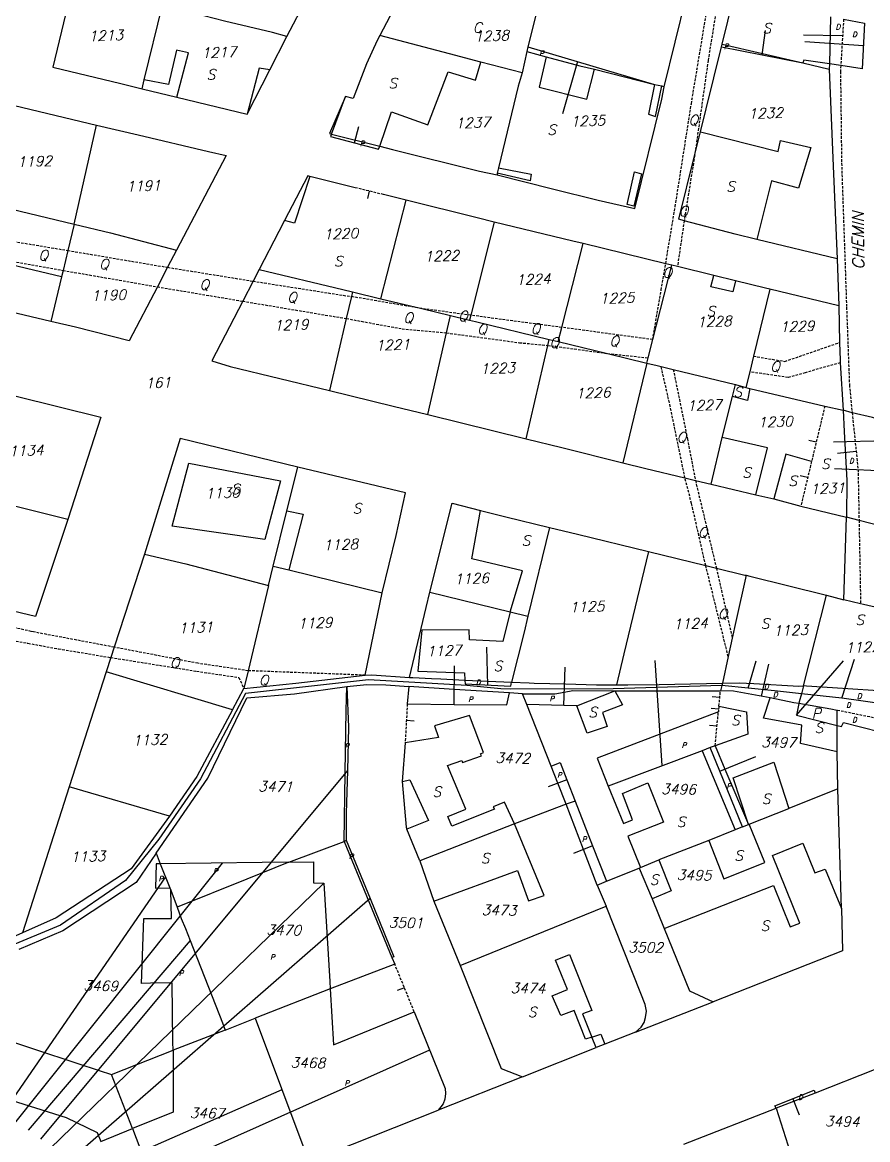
# Model space of a CAD drawing. Extents: x -334462 to -332769, y -29481 to -26664.
# Drawn here: x -333903.9 to -333820.6, y -28860.7 to -28750.7 of the extents above; entities that cross this region are included whole.
import ezdxf
from ezdxf.enums import TextEntityAlignment as Align

# ---------------------------------------------------------------- set-up
doc = ezdxf.new("R2010")
doc.units = 0
doc.header["$MEASUREMENT"] = 0
doc.linetypes.add('HIDDEN', pattern=[0.375, 0.25, -0.125])
for name, color, linetype in [('17', 7, 'CONTINUOUS'), ('18', 7, 'CONTINUOUS'), ('DP$DIVIDING$LINE', 7, 'CONTINUOUS'), ('EASEMENT$BOUNDA$', 7, 'CONTINUOUS'), ('ENC$$ST$$A$$TEXT', 7, 'CONTINUOUS'), ('ENCRO$$AREA$TEXT', 7, 'CONTINUOUS'), ('ENCROACHED$WALL', 7, 'CONTINUOUS'), ('MAP$SHEET$BOUND$', 7, 'CONTINUOUS'), ('PARCEL$BOUNDARY', 7, 'CONTINUOUS'), ('PARCEL$NUMBER', 7, 'CONTINUOUS'), ('STREET$TEXT', 7, 'CONTINUOUS'), ('STRUC$$FOOTPRINT', 7, 'CONTINUOUS')]:
    doc.layers.add(name, color=color, linetype=linetype)
doc.styles.add('ITALICT', font='ITALICT', dxfattribs={"height": 0.2})

msp = doc.modelspace()

# ---------------------------------------------------------------- linework, layer by layer
at = {"layer": '17', "color": 1, "linetype": 'Continuous'}
for p, q in [((-333869.7, -28767.33), (-333869.88, -28768.05)), ((-333825.7, -28792.05), (-333826.42, -28791.88)), ((-333826.53, -28795.52), (-333827.26, -28795.35))]:
    msp.add_line(p, q, dxfattribs=at)
at = {"layer": '18', "color": 1, "linetype": 'Continuous'}
for p, q in [((-333835.18, -28817.18), (-333835.93, -28817.11)), ((-333835.29, -28818.32), (-333836.04, -28818.25)), ((-333866.04, -28819.42), (-333865.29, -28819.46)), ((-333835.45, -28820), (-333836.2, -28819.92)), ((-333866.24, -28845.74), (-333866.94, -28846.02))]:
    msp.add_line(p, q, dxfattribs=at)
at = {"layer": 'DP$DIVIDING$LINE', "color": 2, "linetype": 'HIDDEN'}
for p, q in [((-333822.99, -28750.41), (-333823.27, -28754.97)), ((-333821.47, -28799.74), (-333821.32, -28807.94))]:
    msp.add_line(p, q, dxfattribs=at)
for points in [[(-333823.27, -28754.97), (-333823.3, -28755.56), (-333823.19, -28764.58), (-333822.7, -28778.76), (-333822.42, -28786.42), (-333822.15, -28789.14)], [(-333822.15, -28789.14), (-333821.57, -28794.73), (-333821.47, -28799.74)], [(-333814.03, -28820.5), (-333816.01, -28819.98), (-333823.63, -28818.44)]]:
    msp.add_lwpolyline(points, dxfattribs=at)
at = {"layer": 'EASEMENT$BOUNDA$', "color": 3, "linetype": 'HIDDEN'}
for p, q in [((-333837.66, -28763.84), (-333838.69, -28770.24)), ((-333838.69, -28770.24), (-333839.35, -28774.76)), ((-333906.56, -28771.97), (-333899.38, -28773.17)), ((-333907, -28773.87), (-333899.85, -28775.13)), ((-333899.38, -28773.17), (-333889.55, -28774.83)), ((-333889.55, -28774.83), (-333881.14, -28776.19)), ((-333899.85, -28775.13), (-333890.56, -28776.75)), ((-333881.14, -28776.19), (-333871.45, -28777.71)), ((-333890.56, -28776.75), (-333882.16, -28778.16)), ((-333882.16, -28778.16), (-333871.96, -28779.87)), ((-333864.53, -28778.89), (-333871.45, -28777.71)), ((-333859.7, -28779.55), (-333864.53, -28778.89)), ((-333850.74, -28780.74), (-333859.7, -28779.55)), ((-333841.79, -28781.95), (-333850.74, -28780.74)), ((-333852.11, -28782.51), (-333846.25, -28783.31)), ((-333846.25, -28783.31), (-333842.25, -28783.74)), ((-333837.58, -28795.82), (-333835.52, -28804.43)), ((-333834.35, -28813.14), (-333836.57, -28804.18)), ((-333835.52, -28804.43), (-333833.95, -28811.32)), ((-333870.1, -28814.98), (-333881.62, -28814.54))]:
    msp.add_line(p, q, dxfattribs=at)
for points in [[(-333840.51, -28774.47), (-333839.57, -28768.85), (-333837.98, -28758.72), (-333836.36, -28748.96), (-333835.52, -28743.59)], [(-333834.65, -28743.52), (-333835.46, -28749.04), (-333836.33, -28754.46), (-333837.66, -28763.84)], [(-333841.79, -28781.95), (-333840.95, -28777.06), (-333840.51, -28774.47)], [(-333871.96, -28779.87), (-333866.46, -28780.88), (-333862.09, -28781.28)], [(-333862.09, -28781.28), (-333854.9, -28782.25), (-333852.11, -28782.51)], [(-333831.86, -28783.58), (-333828.77, -28784.09), (-333823.38, -28782.23)], [(-333838.61, -28795.56), (-333840.06, -28788.53), (-333840.96, -28784.59)], [(-333839.76, -28784.88), (-333838.37, -28791.71), (-333837.58, -28795.82)], [(-333823.32, -28784.22), (-333826.78, -28785.2), (-333828.46, -28785.67), (-333832.23, -28785.12)], [(-333836.57, -28804.18), (-333837.96, -28798.09), (-333838.61, -28795.56)], [(-333894.82, -28812.22), (-333902.76, -28810.72), (-333902.98, -28810.67), (-333905.87, -28810.02), (-333909.68, -28809.6), (-333915.65, -28808.99), (-333918.74, -28808.33), (-333926.3, -28806.9), (-333932.54, -28805.7), (-333938.09, -28804.52), (-333945.81, -28803.01), (-333961.32, -28799.95), (-333968.98, -28798.59), (-333977.05, -28796.99)], [(-333933.32, -28807.43), (-333926.21, -28808.72), (-333919.53, -28809.93), (-333916.54, -28810.51), (-333911.6, -28810.98), (-333906.32, -28811.3), (-333903.3, -28811.84), (-333900.29, -28812.38), (-333895.15, -28813.24)], [(-333881.62, -28814.54), (-333886.57, -28813.81), (-333894.82, -28812.22)], [(-333895.15, -28813.24), (-333886.69, -28814.59), (-333882.54, -28815.2), (-333882.04, -28816.3)]]:
    msp.add_lwpolyline(points, dxfattribs=at)
at = {"layer": 'ENC$$ST$$A$$TEXT', "color": 1, "linetype": 'Continuous'}
for p, q in [((-333831, -28753.92), (-333830.67, -28751.53)), ((-333823.09, -28752.05), (-333826.95, -28751.98)), ((-333821.04, -28753.03), (-333826.82, -28752.64)), ((-333849.19, -28754.56), (-333850.68, -28759.71)), ((-333871.15, -28762.57), (-333870.73, -28760.96)), ((-333818.71, -28791.91), (-333823.97, -28792.03)), ((-333821.76, -28792.96), (-333823.6, -28793.15)), ((-333817.29, -28794.96), (-333823.89, -28794.68)), ((-333858.01, -28815.95), (-333858.12, -28812.23)), ((-333832.38, -28816.25), (-333831.6, -28813.56)), ((-333827.64, -28818.92), (-333823, -28813.55)), ((-333823.17, -28817.23), (-333821.91, -28813.41)), ((-333831.09, -28817.05), (-333830.34, -28813.91)), ((-333884.19, -28833.48), (-333905.53, -28860.22)), ((-333889.76, -28834.83), (-333906.17, -28858.62)), ((-333874.17, -28835.46), (-333902.2, -28862.62)), ((-333887.34, -28841.1), (-333903.28, -28859.78)), ((-333863.75, -28851.89), (-333897.02, -28866.71)), ((-333878.3, -28855.79), (-333897.97, -28864.41)), ((-333827.99, -28856.67), (-333827.36, -28858.25))]:
    msp.add_line(p, q, dxfattribs=at)
at = {"layer": 'ENCRO$$AREA$TEXT', "color": 5, "linetype": 'Continuous'}
for p, q in [((-333840.84, -28823.88), (-333841.53, -28813.54)), ((-333861.34, -28817.86), (-333861.3, -28814.07)), ((-333850.53, -28817.97), (-333850.41, -28814.19)), ((-333835.19, -28824.44), (-333831.64, -28822.99)), ((-333871.85, -28824.35), (-333902.06, -28860.65)), ((-333850.24, -28825.27), (-333852.08, -28825.97)), ((-333847.7, -28831.79), (-333849.6, -28832.54)), ((-333869.62, -28836.97), (-333898.95, -28862.54))]:
    msp.add_line(p, q, dxfattribs=at)
at = {"layer": 'ENCROACHED$WALL', "color": 5, "linetype": 'Continuous'}
for p, q in [((-333836.93, -28822.41), (-333846.18, -28825.9)), ((-333836.14, -28822.11), (-333836.93, -28822.41)), ((-333835.64, -28821.92), (-333836.14, -28822.11)), ((-333849.43, -28827.38), (-333850.32, -28827.69)), ((-333872.16, -28831.36), (-333871.97, -28831.23))]:
    msp.add_line(p, q, dxfattribs=at)
for points in [[(-333871.9, -28816.1), (-333871.73, -28820.11), (-333871.85, -28824.35), (-333871.97, -28828.58), (-333871.97, -28831.23)], [(-333865.95, -28817.81), (-333861.34, -28817.86), (-333856.16, -28817.91), (-333855.9, -28816.72)], [(-333849.27, -28818.01), (-333850.53, -28817.97), (-333854.19, -28817.85)], [(-333835.32, -28818.59), (-333847.27, -28823.15), (-333846.18, -28825.9)], [(-333832.95, -28829.91), (-333835.19, -28824.44), (-333836.14, -28822.11)], [(-333851.8, -28823.92), (-333850.89, -28823.57), (-333850.24, -28825.27), (-333849.43, -28827.38)], [(-333849.43, -28827.38), (-333847.7, -28831.79), (-333846.33, -28835.26)], [(-333871.97, -28831.23), (-333869.62, -28836.97), (-333867.28, -28842.7), (-333867.46, -28842.76)]]:
    msp.add_lwpolyline(points, dxfattribs=at)
at = {"layer": 'MAP$SHEET$BOUND$', "color": 6, "linetype": 'Continuous'}
for points in [[(-333834.98, -28815.99), (-333845.69, -28816.32), (-333855.75, -28816.36), (-333856.73, -28816.32), (-333860.08, -28816.01), (-333869.78, -28815.43), (-333881.89, -28816.79), (-333886.32, -28825.19), (-333890.4, -28831.13), (-333893.7, -28835.18), (-333900.09, -28839.57), (-333909.9, -28843.66), (-333923.67, -28847.36), (-333936.94, -28852.22), (-333945.99, -28852.48), (-333951.36, -28851.59), (-333964.68, -28846.82), (-333979.06, -28842.2), (-333986.52, -28842.52), (-333990.83, -28842.08), (-333994.55, -28841.1), (-333997.7, -28840.51), (-334006.92, -28837.53)], [(-333827.15, -28816.8), (-333829.79, -28816.51), (-333834.98, -28815.99)], [(-333814.08, -28818.51), (-333823.17, -28817.23), (-333827.15, -28816.8)]]:
    msp.add_lwpolyline(points, dxfattribs=at)
at = {"layer": 'PARCEL$BOUNDARY', "color": 7, "linetype": 'Continuous'}
for p, q in [((-333840.66, -28757.06), (-333837.39, -28743.7)), ((-333877.8, -28752.11), (-333874.06, -28744.82)), ((-333865.58, -28746.17), (-333868.67, -28752)), ((-333852.44, -28746.47), (-333854.09, -28753.14)), ((-333834.95, -28752.87), (-333833.84, -28748.31)), ((-333891.85, -28756.36), (-333890.07, -28749.02)), ((-333824.28, -28750.18), (-333824.39, -28754.8)), ((-333879.48, -28755.38), (-333877.8, -28752.11)), ((-333835.02, -28753.13), (-333834.95, -28752.87)), ((-333834.95, -28752.87), (-333826.99, -28754.71)), ((-333854.17, -28753.59), (-333854.63, -28755.67)), ((-333854.09, -28753.14), (-333854.17, -28753.59)), ((-333854.17, -28753.59), (-333852.28, -28754.11)), ((-333854.63, -28755.67), (-333858.7, -28754.62)), ((-333826.99, -28754.71), (-333824.4, -28755.31)), ((-333824.39, -28754.8), (-333824.4, -28755.31)), ((-333892.07, -28757.26), (-333891.85, -28756.36)), ((-333881.72, -28759.76), (-333879.48, -28755.38)), ((-333847.53, -28755.33), (-333841.6, -28756.82)), ((-333892.07, -28757.26), (-333888.64, -28758.08)), ((-333841.6, -28756.82), (-333840.89, -28756.97)), ((-333840.89, -28756.97), (-333840.66, -28757.06)), ((-333906.29, -28758.52), (-333896.54, -28760.83)), ((-333888.64, -28758.08), (-333881.72, -28759.76)), ((-333898.75, -28770.58), (-333896.54, -28760.83)), ((-333873.4, -28761.71), (-333868.66, -28762.91)), ((-333837.66, -28763.84), (-333837.07, -28761.49)), ((-333856.96, -28765.03), (-333857.09, -28765.55)), ((-333871.07, -28766.99), (-333875.55, -28765.88)), ((-333857.09, -28765.55), (-333857.09, -28765.72)), ((-333868.55, -28777.92), (-333866.06, -28768.23)), ((-333866.06, -28768.23), (-333868.29, -28767.67)), ((-333905.85, -28768.86), (-333898.75, -28770.58)), ((-333898.75, -28770.58), (-333899.38, -28773.17)), ((-333857.39, -28770.37), (-333859.7, -28779.55)), ((-333850.74, -28780.74), (-333848.65, -28772.49)), ((-333840.51, -28774.47), (-333848.65, -28772.49)), ((-333823.62, -28774.01), (-333831.54, -28772.09)), ((-333899.38, -28773.17), (-333899.85, -28775.13)), ((-333888.66, -28773.13), (-333889.55, -28774.83)), ((-333823.62, -28774.01), (-333823.47, -28778.62)), ((-333889.55, -28774.83), (-333890.56, -28776.75)), ((-333880.53, -28775.03), (-333881.14, -28776.19)), ((-333841.79, -28781.95), (-333839.89, -28774.62)), ((-333839.35, -28774.76), (-333839.89, -28774.62)), ((-333835.78, -28775.62), (-333839.35, -28774.76)), ((-333900, -28775.75), (-333901.06, -28780.15)), ((-333899.85, -28775.13), (-333900, -28775.75)), ((-333881.14, -28776.19), (-333882.16, -28778.16)), ((-333833.62, -28776.15), (-333835.78, -28775.62)), ((-333871.34, -28777.24), (-333871.45, -28777.71)), ((-333871.34, -28777.24), (-333868.55, -28777.92)), ((-333830.24, -28776.97), (-333831.86, -28783.58)), ((-333823.47, -28778.62), (-333830.24, -28776.97)), ((-333901.06, -28780.15), (-333910.93, -28777.81)), ((-333871.45, -28777.71), (-333871.96, -28779.87)), ((-333868.55, -28777.92), (-333864.53, -28778.89)), ((-333864.53, -28778.89), (-333861.7, -28779.58)), ((-333823.47, -28778.62), (-333823.38, -28782.23)), ((-333871.96, -28779.87), (-333873.6, -28786.97)), ((-333861.7, -28779.58), (-333859.82, -28780.03)), ((-333859.7, -28779.55), (-333859.82, -28780.03)), ((-333863.94, -28789.33), (-333862.09, -28781.28)), ((-333851.09, -28782.14), (-333850.74, -28780.74)), ((-333854.25, -28791.71), (-333852.11, -28782.51)), ((-333852.11, -28782.51), (-333851.97, -28781.93)), ((-333851.97, -28781.93), (-333851.09, -28782.14)), ((-333851.09, -28782.14), (-333846.25, -28783.31)), ((-333842.25, -28783.74), (-333841.79, -28781.95)), ((-333846.25, -28783.31), (-333842.38, -28784.25)), ((-333842.38, -28784.25), (-333842.25, -28783.74)), ((-333831.86, -28783.58), (-333832.23, -28785.12)), ((-333842.38, -28784.25), (-333844.72, -28794.06)), ((-333840.96, -28784.59), (-333839.76, -28784.88)), ((-333839.76, -28784.88), (-333833.64, -28786.38)), ((-333823.32, -28784.22), (-333823.05, -28788.9)), ((-333832.23, -28785.12), (-333832.61, -28786.67)), ((-333833.93, -28787.53), (-333833.64, -28786.38)), ((-333833.64, -28786.38), (-333832.61, -28786.67)), ((-333832.61, -28786.67), (-333832.21, -28786.76)), ((-333832.21, -28786.76), (-333824.84, -28788.49)), ((-333834.95, -28791.59), (-333833.93, -28787.53)), ((-333863.94, -28789.33), (-333854.25, -28791.71)), ((-333824.84, -28788.49), (-333823.05, -28788.9)), ((-333836.04, -28796.19), (-333834.95, -28791.59)), ((-333877.82, -28798.81), (-333876.74, -28794.5)), ((-333838.61, -28795.56), (-333837.58, -28795.82)), ((-333837.58, -28795.82), (-333836.04, -28796.19)), ((-333836.04, -28796.19), (-333831.62, -28797.21)), ((-333831.62, -28797.21), (-333829.85, -28797.63)), ((-333829.85, -28797.63), (-333827.2, -28798.34)), ((-333879.16, -28804.25), (-333877.82, -28798.81)), ((-333827.2, -28798.34), (-333822.71, -28799.42)), ((-333822.96, -28807.56), (-333822.71, -28799.42)), ((-333851.96, -28800.43), (-333854.07, -28809.17)), ((-333891.83, -28803.05), (-333894.82, -28812.22)), ((-333842.2, -28802.81), (-333836.57, -28804.18)), ((-333879.61, -28806.14), (-333879.16, -28804.25)), ((-333879.16, -28804.25), (-333877.61, -28804.62)), ((-333877.61, -28804.62), (-333868.41, -28806.86)), ((-333836.57, -28804.18), (-333835.52, -28804.43)), ((-333879.61, -28806.14), (-333881.62, -28814.54)), ((-333870.1, -28814.98), (-333868.41, -28806.86)), ((-333863.72, -28806.79), (-333855.81, -28808.74)), ((-333826.94, -28816.03), (-333824.66, -28807.11)), ((-333824.66, -28807.11), (-333822.96, -28807.56)), ((-333821.32, -28807.94), (-333822.96, -28807.56)), ((-333855.81, -28808.74), (-333854.07, -28809.17)), ((-333833.95, -28811.32), (-333834.35, -28813.14)), ((-333894.82, -28812.22), (-333895.15, -28813.24)), ((-333895.15, -28813.24), (-333895.61, -28814.66)), ((-333834.35, -28813.14), (-333834.92, -28815.76)), ((-333895.61, -28814.66), (-333899.23, -28825.97)), ((-333883.17, -28818.38), (-333895.61, -28814.66)), ((-333881.62, -28814.54), (-333882.04, -28816.3)), ((-333860.27, -28815.46), (-333855.7, -28815.67)), ((-333883.17, -28818.38), (-333882.04, -28816.3)), ((-333865.81, -28816.09), (-333865.95, -28817.81)), ((-333854.61, -28816.8), (-333855.9, -28816.72)), ((-333854.19, -28817.85), (-333854.61, -28816.8)), ((-333845.51, -28816.53), (-333835.12, -28816.53)), ((-333851.8, -28823.92), (-333854.19, -28817.85)), ((-333823.62, -28819.92), (-333823.63, -28818.44)), ((-333823.61, -28822.51), (-333823.62, -28819.92)), ((-333866.16, -28821.63), (-333866.47, -28825.44)), ((-333823.57, -28826.18), (-333823.61, -28822.51)), ((-333899.23, -28825.97), (-333903.83, -28840.33)), ((-333889.36, -28828.86), (-333899.23, -28825.97)), ((-333823.57, -28826.18), (-333828.4, -28828.09)), ((-333823.21, -28837.93), (-333823.57, -28826.18)), ((-333850.32, -28827.69), (-333855.38, -28829.62)), ((-333832.28, -28829.64), (-333828.4, -28828.09)), ((-333855.38, -28829.62), (-333864.72, -28833.26)), ((-333832.95, -28829.91), (-333833.66, -28830.21)), ((-333832.95, -28829.91), (-333832.37, -28829.68)), ((-333832.37, -28829.68), (-333832.28, -28829.64)), ((-333864.72, -28833.26), (-333865.98, -28830.13)), ((-333833.66, -28830.21), (-333836.26, -28831.25)), ((-333877.62, -28833.4), (-333872.16, -28831.36)), ((-333872.16, -28831.36), (-333867.46, -28842.76)), ((-333836.26, -28831.25), (-333841.18, -28833.17)), ((-333890.68, -28832.49), (-333890.27, -28833.55)), ((-333864.72, -28833.26), (-333863.34, -28837.23)), ((-333842.98, -28833.91), (-333841.18, -28833.17)), ((-333890.27, -28833.55), (-333889.33, -28835.92)), ((-333846.33, -28835.26), (-333843.11, -28833.96)), ((-333843.11, -28833.96), (-333842.98, -28833.91)), ((-333843.11, -28833.96), (-333841.84, -28836.99)), ((-333847.26, -28835.64), (-333846.33, -28835.26)), ((-333889.33, -28835.92), (-333889.24, -28836.15)), ((-333889.24, -28836.15), (-333888.62, -28837.82)), ((-333847.26, -28835.64), (-333846.38, -28837.71)), ((-333863.34, -28837.23), (-333860.74, -28843.57)), ((-333860.74, -28843.57), (-333846.38, -28837.71)), ((-333841.84, -28836.99), (-333840.67, -28839.91)), ((-333867.46, -28842.76), (-333867.18, -28843.43)), ((-333867.18, -28843.43), (-333873.55, -28845.86)), ((-333873.55, -28845.86), (-333880.93, -28848.74)), ((-333843.48, -28850.13), (-333835.82, -28847.12)), ((-333883.88, -28849.91), (-333880.93, -28848.74)), ((-333880.93, -28848.74), (-333875.66, -28862.84)), ((-333883.88, -28849.91), (-333889.02, -28851.9)), ((-333843.48, -28850.13), (-333846.49, -28851.3)), ((-333895.09, -28854.28), (-333889.02, -28851.9)), ((-333854.6, -28854.53), (-333847.36, -28851.64)), ((-333846.49, -28851.3), (-333847.36, -28851.64)), ((-333893.02, -28859.61), (-333895.09, -28854.28)), ((-333819.99, -28853.84), (-333825.8, -28856.11)), ((-333854.6, -28854.53), (-333862.91, -28857.8)), ((-333825.8, -28856.11), (-333829.64, -28857.61)), ((-333875.66, -28862.84), (-333862.91, -28857.8)), ((-333838.72, -28861.15), (-333829.64, -28857.61)), ((-333829.64, -28857.61), (-333828.03, -28862.65))]:
    msp.add_line(p, q, dxfattribs=at)
at = {"layer": 'PARCEL$BOUNDARY', "color": 2, "linetype": 'HIDDEN'}
for p, q in [((-333868.29, -28767.67), (-333871.07, -28766.99)), ((-333824.84, -28788.49), (-333826.15, -28793.95)), ((-333826.15, -28793.95), (-333827.2, -28798.34)), ((-333835.26, -28818.02), (-333835.12, -28816.53)), ((-333865.95, -28817.81), (-333866.16, -28821.63)), ((-333835.64, -28821.92), (-333835.32, -28818.59)), ((-333835.26, -28818.02), (-333835.32, -28818.59)), ((-333865.27, -28848.11), (-333867.18, -28843.43))]:
    msp.add_line(p, q, dxfattribs=at)
at = {"layer": 'PARCEL$BOUNDARY', "color": 7, "linetype": 'Continuous'}
for points in [[(-333898.7, -28746.27), (-333899.38, -28749), (-333900.84, -28755.14), (-333894.15, -28756.75), (-333892.07, -28757.26)], [(-333877.8, -28752.11), (-333879.22, -28751.73), (-333883.94, -28750.59), (-333890.07, -28749.02)], [(-333868.67, -28752), (-333868.93, -28752.5), (-333869.98, -28754.8), (-333871.27, -28758.21), (-333872.03, -28758.01)], [(-333858.7, -28754.62), (-333861.8, -28753.82), (-333868.67, -28752)], [(-333852.28, -28754.11), (-333848.96, -28754.98), (-333847.53, -28755.33)], [(-333837.07, -28761.49), (-333836.51, -28759.22), (-333835.02, -28753.13)], [(-333824.4, -28755.31), (-333824.02, -28764.87), (-333823.62, -28774.01)], [(-333854.63, -28755.67), (-333855.03, -28757), (-333856.96, -28765.03)], [(-333857.09, -28765.72), (-333851.64, -28767.1), (-333847.15, -28768.23), (-333843.55, -28769.03), (-333840.89, -28758.28), (-333840.66, -28757.06)], [(-333872.03, -28758.01), (-333873.6, -28761.66), (-333873.4, -28761.71)], [(-333896.54, -28760.83), (-333892.44, -28761.79), (-333885.53, -28763.43), (-333883.8, -28763.81), (-333888.66, -28773.13)], [(-333868.66, -28762.91), (-333867.42, -28763.23), (-333858.85, -28765.36), (-333857.09, -28765.72)], [(-333838.69, -28770.24), (-333839.22, -28770.09), (-333837.66, -28763.84)], [(-333875.55, -28765.88), (-333875.76, -28765.82), (-333878.04, -28770.21)], [(-333857.39, -28770.37), (-333859.06, -28769.96), (-333866.06, -28768.23)], [(-333898.75, -28770.58), (-333895.16, -28771.45), (-333888.66, -28773.13)], [(-333878.04, -28770.21), (-333878.6, -28771.3), (-333880.53, -28775.03)], [(-333848.65, -28772.49), (-333849.66, -28772.24), (-333857.39, -28770.37)], [(-333831.54, -28772.09), (-333833.67, -28771.58), (-333838.69, -28770.24)], [(-333880.53, -28775.03), (-333872.31, -28777.01), (-333871.34, -28777.24)], [(-333839.89, -28774.62), (-333840.49, -28774.48), (-333840.51, -28774.47)], [(-333830.24, -28776.97), (-333830.68, -28776.87), (-333833.62, -28776.15)], [(-333890.56, -28776.75), (-333893.35, -28782.07), (-333898.63, -28780.73), (-333901.06, -28780.15)], [(-333882.16, -28778.16), (-333885.21, -28784.04), (-333883.39, -28784.59), (-333873.6, -28786.97)], [(-333862.09, -28781.28), (-333862.09, -28781.27), (-333861.7, -28779.58)], [(-333859.82, -28780.03), (-333859.23, -28780.17), (-333851.97, -28781.93)], [(-333823.38, -28782.23), (-333823.33, -28783.97), (-333823.32, -28784.22)], [(-333842.38, -28784.25), (-333841.35, -28784.49), (-333840.96, -28784.59)], [(-333908.73, -28786.49), (-333904.47, -28787.52), (-333896.14, -28789.58), (-333899.36, -28799.66)], [(-333873.6, -28786.97), (-333867.34, -28788.49), (-333863.94, -28789.33)], [(-333823.05, -28788.9), (-333822.95, -28791), (-333822.67, -28795.83), (-333822.71, -28799.42)], [(-333876.74, -28794.5), (-333888.32, -28791.69), (-333891.83, -28803.05)], [(-333854.25, -28791.71), (-333850.73, -28792.57), (-333844.72, -28794.06)], [(-333868.41, -28806.86), (-333867.04, -28801.23), (-333866.12, -28797.04), (-333876.74, -28794.5)], [(-333844.72, -28794.06), (-333842.45, -28794.62), (-333838.61, -28795.56)], [(-333899.36, -28799.66), (-333905.02, -28798.24), (-333911.08, -28796.74)], [(-333863.72, -28806.79), (-333861.53, -28798.06), (-333858.73, -28798.76)], [(-333858.73, -28798.76), (-333856.24, -28799.38), (-333851.96, -28800.43)], [(-333899.36, -28799.66), (-333902.57, -28809.21), (-333912.63, -28806.79), (-333913.88, -28806.48)], [(-333851.96, -28800.43), (-333849.2, -28801.1), (-333842.2, -28802.81)], [(-333891.83, -28803.05), (-333887.76, -28804.02), (-333879.61, -28806.14)], [(-333842.2, -28802.81), (-333844.64, -28812.87), (-333845.35, -28815.92)], [(-333835.52, -28804.43), (-333832.7, -28805.12), (-333832.59, -28805.14)], [(-333832.59, -28805.14), (-333833.59, -28809.7), (-333833.95, -28811.32)], [(-333832.59, -28805.14), (-333832.21, -28805.23), (-333824.66, -28807.11)], [(-333865.72, -28815.2), (-333864.09, -28808.3), (-333863.72, -28806.79)], [(-333817.47, -28808.85), (-333821.02, -28808.01), (-333821.32, -28807.94)], [(-333854.07, -28809.17), (-333854.45, -28810.74), (-333855.7, -28815.67)], [(-333882.04, -28816.3), (-333876.93, -28815.77), (-333870.1, -28814.98)], [(-333870.1, -28814.98), (-333869.43, -28814.96), (-333865.72, -28815.2)], [(-333865.72, -28815.2), (-333865.41, -28815.22), (-333863.57, -28815.31), (-333862.66, -28815.35), (-333860.27, -28815.46)], [(-333855.7, -28815.67), (-333853.96, -28815.74), (-333853.47, -28815.76), (-333850.39, -28815.84), (-333847.32, -28815.92), (-333845.35, -28815.92)], [(-333845.35, -28815.92), (-333844.24, -28815.92), (-333841.16, -28815.88), (-333838.05, -28815.84), (-333834.92, -28815.76)], [(-333834.92, -28815.76), (-333833.27, -28815.72), (-333831.82, -28815.8), (-333827.39, -28816.06), (-333826.94, -28816.03)], [(-333890.68, -28832.49), (-333885.6, -28825.1), (-333881.74, -28817.22), (-333877.06, -28816.81), (-333871.9, -28816.1)], [(-333872.16, -28831.36), (-333872.07, -28824.58), (-333871.98, -28818.44), (-333871.9, -28816.1)], [(-333871.9, -28816.1), (-333869.95, -28815.91), (-333868.07, -28815.94), (-333865.81, -28816.09)], [(-333855.9, -28816.72), (-333861.32, -28816.38), (-333865.81, -28816.09)], [(-333854.61, -28816.8), (-333851.41, -28816.82), (-333850.49, -28816.65), (-333849.65, -28816.49), (-333845.51, -28816.53)], [(-333830.22, -28817.22), (-333833.82, -28816.54), (-333835.12, -28816.53)], [(-333816.07, -28816.74), (-333824.09, -28816.22), (-333826.65, -28816.05), (-333826.94, -28816.03)], [(-333827.41, -28817.77), (-333827.9, -28817.69), (-333830.22, -28817.22)], [(-333823.63, -28818.44), (-333824.25, -28818.33), (-333827.41, -28817.77)], [(-333883.17, -28818.38), (-333886.68, -28824.94), (-333889.36, -28828.86)], [(-333835.64, -28821.92), (-333834.67, -28824.22), (-333832.37, -28829.68)], [(-333850.32, -28827.69), (-333851.14, -28825.61), (-333851.8, -28823.92)], [(-333866.47, -28825.44), (-333866.05, -28829.95), (-333865.98, -28830.13)], [(-333847.26, -28835.64), (-333848.6, -28832.15), (-333850.32, -28827.69)], [(-333889.36, -28828.86), (-333893.15, -28834.03), (-333900.53, -28838.85), (-333903.83, -28840.33)], [(-333890.68, -28832.49), (-333892.64, -28835.38), (-333899.86, -28840.15), (-333904.21, -28841.97)], [(-333877.62, -28833.4), (-333881.75, -28835.06), (-333888.62, -28837.82)], [(-333843.48, -28850.13), (-333842.93, -28849.61), (-333842.64, -28849.17), (-333842.49, -28848.66), (-333842.4, -28848.04), (-333842.52, -28847.38), (-333842.97, -28846.32), (-333846.38, -28837.71)], [(-333888.62, -28837.82), (-333888.41, -28838.38), (-333888.2, -28838.92), (-333887.8, -28839.92), (-333887.34, -28841.1), (-333884.15, -28849.21), (-333883.88, -28849.91)], [(-333823.21, -28837.93), (-333823.1, -28842.12), (-333835.82, -28847.12)], [(-333840.67, -28839.91), (-333838.16, -28846.05), (-333835.82, -28847.12)], [(-333903.83, -28840.33), (-333908.27, -28842.31), (-333913.54, -28843.93)], [(-333860.74, -28843.57), (-333856.7, -28853.71), (-333854.6, -28854.53)], [(-333865.27, -28848.11), (-333862.22, -28855.67), (-333862.19, -28856.16), (-333862.24, -28856.7), (-333862.43, -28857.16), (-333862.65, -28857.48), (-333862.91, -28857.8)], [(-333906.87, -28850.43), (-333898.49, -28853.17), (-333896.28, -28853.89), (-333895.09, -28854.28)], [(-333893.02, -28859.61), (-333892.65, -28860.56), (-333889.74, -28868.33)]]:
    msp.add_lwpolyline(points, dxfattribs=at)
at = {"layer": 'STRUC$$FOOTPRINT', "color": 1, "linetype": 'Continuous'}
for p, q in [((-333854.09, -28753.14), (-333841.6, -28756.82)), ((-333835.02, -28753.13), (-333826.99, -28754.71)), ((-333823.27, -28754.97), (-333824.39, -28754.8)), ((-333873.4, -28761.71), (-333872.03, -28758.01)), ((-333843.58, -28765.44), (-333842.89, -28765.62)), ((-333822.15, -28789.14), (-333823.05, -28788.9)), ((-333879.98, -28801.62), (-333889.11, -28800.32)), ((-333821.47, -28799.74), (-333822.71, -28799.42)), ((-333834.92, -28815.76), (-333834.98, -28815.99)), ((-333849.27, -28818.01), (-333845.51, -28816.53)), ((-333834.98, -28815.99), (-333835.12, -28816.53)), ((-333826.94, -28816.03), (-333827.15, -28816.8)), ((-333836.93, -28822.41), (-333833.66, -28830.21)), ((-333847.79, -28850.6), (-333848.42, -28850.81)), ((-333847.36, -28851.64), (-333847.79, -28850.6))]:
    msp.add_line(p, q, dxfattribs=at)
for points in [[(-333822.99, -28750.41), (-333820.92, -28750.78), (-333821.16, -28755.28), (-333823.27, -28754.97)], [(-333888.64, -28758.08), (-333887.48, -28753.73), (-333888.66, -28753.46), (-333889.46, -28756.84), (-333891.85, -28756.36)], [(-333852.28, -28754.11), (-333852.96, -28757.11), (-333848.28, -28758.29), (-333847.53, -28755.33)], [(-333879.48, -28755.38), (-333880.55, -28755.22), (-333881.72, -28759.76)], [(-333868.66, -28762.91), (-333867.51, -28759.52), (-333863.92, -28760.81), (-333861.93, -28755.6), (-333859.24, -28756.4), (-333858.7, -28754.62)], [(-333824.39, -28754.8), (-333826.92, -28754.43), (-333826.99, -28754.71)], [(-333841.6, -28756.82), (-333842.21, -28759.75), (-333841.5, -28759.97), (-333840.89, -28756.97)], [(-333873.4, -28761.71), (-333873.51, -28761.96), (-333868.8, -28763.19), (-333868.66, -28762.91)], [(-333837.07, -28761.49), (-333829.45, -28763.44), (-333829.2, -28762.33), (-333826.22, -28763.02), (-333827.42, -28767.03), (-333830.1, -28766.33), (-333831.54, -28772.09)], [(-333856.96, -28765.03), (-333853.76, -28765.67), (-333853.86, -28766.33), (-333857.09, -28765.55)], [(-333875.55, -28765.88), (-333877.07, -28770.47), (-333878.04, -28770.21)], [(-333842.89, -28765.62), (-333843.63, -28768.8), (-333844.3, -28768.65), (-333843.58, -28765.44)], [(-333900, -28775.75), (-333907.05, -28774.09), (-333907, -28773.87)], [(-333833.62, -28776.15), (-333833.89, -28777.25), (-333836.05, -28776.74), (-333835.78, -28775.62)], [(-333832.21, -28786.76), (-333832.45, -28787.93), (-333833.93, -28787.53)], [(-333818.75, -28789.96), (-333819.96, -28789.67), (-333820.16, -28789.62), (-333822.15, -28789.14)], [(-333831.62, -28797.21), (-333830.5, -28792.6), (-333834.95, -28791.59)], [(-333826.15, -28793.95), (-333828.69, -28793.22), (-333829.85, -28797.63)], [(-333889.11, -28800.32), (-333887.45, -28794.11), (-333878.44, -28795.85), (-333879.98, -28801.62)], [(-333877.82, -28798.81), (-333876.21, -28799.13), (-333877.61, -28804.62)], [(-333855.81, -28808.74), (-333854.6, -28804.72), (-333859.61, -28803.51), (-333858.73, -28798.76)], [(-333818.52, -28800.5), (-333819.04, -28800.37), (-333821.47, -28799.74)], [(-333855.81, -28808.74), (-333856.55, -28811.65), (-333859.82, -28811.51), (-333859.86, -28810.53), (-333864.53, -28810.56), (-333864.92, -28814.59), (-333860.32, -28814.75), (-333860.27, -28815.46)], [(-333860.27, -28815.46), (-333860.27, -28815.49), (-333860.25, -28815.83), (-333855.77, -28816.06), (-333855.7, -28815.67)], [(-333845.51, -28816.53), (-333844.77, -28817.9), (-333846.73, -28818.64), (-333846.27, -28820.04), (-333848.24, -28820.7), (-333849.27, -28818.01)], [(-333827.15, -28816.8), (-333827.38, -28817.6), (-333827.41, -28817.77)], [(-333823.61, -28822.51), (-333827.25, -28821.71), (-333827.12, -28819.89), (-333830.88, -28819.21), (-333830.22, -28817.22)], [(-333827.41, -28817.77), (-333827.64, -28818.92), (-333823.62, -28819.92)], [(-333855.38, -28829.62), (-333856.38, -28827.49), (-333857.49, -28827.93), (-333857.38, -28828.17), (-333861.58, -28829.85), (-333861.97, -28828.9), (-333860.2, -28828.17), (-333861.98, -28823.88), (-333860.59, -28823.39), (-333860.51, -28823.57), (-333858.64, -28822.91), (-333858.74, -28822.73), (-333858.45, -28822.58), (-333859.84, -28818.94), (-333863.28, -28819.98), (-333862.88, -28821.11), (-333866.16, -28821.63)], [(-333835.26, -28818.02), (-333832.54, -28818.59), (-333832.41, -28820.78), (-333835.64, -28821.92)], [(-333823.62, -28819.92), (-333823.19, -28820.03), (-333823, -28819.62), (-333813.99, -28821.92), (-333814.03, -28820.5)], [(-333832.37, -28829.68), (-333833.86, -28825.08), (-333829.85, -28823.53), (-333828.4, -28828.09)], [(-333866.47, -28825.44), (-333865.7, -28825.28), (-333863.85, -28829.29), (-333865.98, -28830.13)], [(-333846.18, -28825.9), (-333844.67, -28829.58), (-333843.78, -28829.21), (-333844.76, -28826.62), (-333842.28, -28825.56), (-333840.74, -28829.46), (-333844.23, -28830.84), (-333842.98, -28833.91)], [(-333863.34, -28837.23), (-333855.1, -28834.22), (-333854.01, -28837.19), (-333852.49, -28836.66), (-333855.38, -28829.62)], [(-333836.26, -28831.25), (-333834.78, -28835.01), (-333830.75, -28833.42), (-333832.28, -28829.64)], [(-333840.67, -28839.91), (-333829.88, -28835.69), (-333828.25, -28839.75), (-333827.29, -28839.4), (-333829.99, -28832.73), (-333826.99, -28831.51), (-333825.84, -28834.42), (-333824.82, -28834.07), (-333823.21, -28837.93)], [(-333877.62, -28833.4), (-333880.25, -28833.43), (-333890.27, -28833.55)], [(-333877.62, -28833.4), (-333875.17, -28833.36), (-333875.17, -28835.42), (-333874.17, -28835.46), (-333873.59, -28845.12), (-333873.55, -28845.86)], [(-333841.18, -28833.17), (-333839.97, -28836.21), (-333841.84, -28836.99)], [(-333890.27, -28833.55), (-333890.68, -28833.55), (-333890.74, -28835.93), (-333889.33, -28835.92)], [(-333889.02, -28851.9), (-333889.03, -28851.09), (-333889.11, -28845.25), (-333891.22, -28845.31), (-333892.13, -28845.33), (-333891.89, -28838.94), (-333889.18, -28838.93), (-333889.24, -28836.15)], [(-333848.42, -28850.81), (-333849.53, -28847.99), (-333850.82, -28848.48), (-333851.68, -28846.53), (-333850.17, -28845.93), (-333851.35, -28843.02), (-333849.99, -28842.47), (-333847.77, -28847.99), (-333848.71, -28848.33), (-333847.79, -28850.6)], [(-333873.55, -28845.86), (-333873.23, -28851.35), (-333865.27, -28848.11)], [(-333847.79, -28850.6), (-333846.88, -28850.3), (-333846.49, -28851.3)], [(-333889.02, -28851.9), (-333889.01, -28857.98), (-333893.02, -28859.61)], [(-333908.52, -28855.69), (-333902.56, -28857.57), (-333899.53, -28858.52), (-333896.5, -28860.01), (-333896.14, -28860.88), (-333893.02, -28859.61)], [(-333829.64, -28857.61), (-333829.76, -28857.37), (-333825.88, -28855.83), (-333825.8, -28856.11)]]:
    msp.add_lwpolyline(points, dxfattribs=at)

# ---------------------------------------------------------------- texts
at = {"layer": 'EASEMENT$BOUNDA$', "color": 3, "linetype": 'Continuous', "style": 'ITALICT'}
for s, p in [('C', (-333859.05, -28751.22)), ('Q', (-333837.79, -28760.38)), ('Q', (-333838.76, -28769.35)), ('Q', (-333901.8, -28773.69)), ('Q', (-333895.82, -28774.57)), ('Q', (-333840.36, -28775.38)), ('Q', (-333885.94, -28776.58)), ('Q', (-333877.3, -28777.83)), ('Q', (-333865.86, -28779.84)), ('Q', (-333860.48, -28779.67)), ('Q', (-333858.59, -28780.96)), ('Q', (-333853.33, -28780.92)), ('Q', (-333851.48, -28782.29)), ('Q', (-333845.58, -28782.13)), ('Q', (-333829.74, -28784.64)), ('Q', (-333838.96, -28791.61)), ('Q', (-333836.87, -28800.98)), ('Q', (-333834.9, -28808.98)), ('Q', (-333888.85, -28813.8)), ('Q', (-333880.09, -28815.52))]:
    msp.add_text(s, height=1, dxfattribs=at).set_placement(p, align=Align.MIDDLE)
at = {"layer": 'ENC$$ST$$A$$TEXT', "color": 1, "linetype": 'Continuous', "style": 'ITALICT'}
for s, height, p in [('D', 0.5, (-333823.54, -28751.16)), ('D', 0.5, (-333821.91, -28751.9)), ('P', 0.5, (-333834.56, -28753.09)), ('P', 0.5, (-333852.72, -28753.76)), ('P', 0.5, (-333870.39, -28762.64)), ('D', 0.5, (-333822.22, -28793.88)), ('D', 0.5, (-333858.97, -28815.67)), ('D', 0.5, (-333830.6, -28816.1)), ('D', 0.5, (-333829.71, -28816.89)), ('D', 0.5, (-333821.44, -28817.04)), ('D', 0.5, (-333822.51, -28817.92)), ('P', 1, (-333825.69, -28818.74)), ('D', 0.5, (-333821.92, -28819.37)), ('P', 0.5, (-333884.82, -28834.25)), ('P', 0.5, (-333890.22, -28835.01)), ('P', 0.5, (-333879.22, -28842.72)), ('P', 0.5, (-333888.22, -28844.31)), ('P', 0.5, (-333871.89, -28855.13)), ('D', 0.5, (-333827.24, -28856.52))]:
    msp.add_text(s, height=height, dxfattribs=at).set_placement(p, align=Align.MIDDLE)
at = {"layer": 'ENCRO$$AREA$TEXT', "color": 5, "linetype": 'Continuous', "style": 'ITALICT'}
for p in [(-333859.73, -28817.35), (-333851.72, -28817.28), (-333871.91, -28821.95), (-333838.7, -28821.87), (-333850.97, -28824.81), (-333834.28, -28825.88), (-333848.53, -28831.12), (-333871.47, -28832.82)]:
    msp.add_text('P', height=0.5, dxfattribs=at).set_placement(p, align=Align.MIDDLE)
at = {"layer": 'PARCEL$NUMBER', "color": 7, "linetype": 'Continuous', "style": 'ITALICT'}
for s, rotation, p in [('1213', 2.1037, (-333895.64, -28752.01)), ('1238', 2.1037, (-333857.66, -28752.04)), ('1217', 2.1037, (-333884.51, -28753.67)), ('1232', 2.1037, (-333830.67, -28759.65)), ('1237', 2.1037, (-333859.51, -28760.59)), ('1235', 2.1037, (-333848.18, -28760.41)), ('1192', 2.1037, (-333902.64, -28764.4)), ('1191', 2.1037, (-333891.93, -28766.81)), ('1220', 2.1037, (-333872.5, -28771.52)), ('1222', 2.1037, (-333862.57, -28773.71)), ('1224', 2.1037, (-333853.55, -28776.01)), ('1190', 2.1037, (-333895.36, -28777.57)), ('1225', 2.1037, (-333845.3, -28777.85)), ('1219', 2.1037, (-333877.39, -28780.5)), ('1228', 2.1037, (-333835.73, -28780.16)), ('1229', 2.1037, (-333827.57, -28780.64)), ('1221', 2.1037, (-333867.38, -28782.46)), ('1223', 2.1037, (-333857.05, -28784.76)), ('161', 2.1037, (-333890.48, -28786.19)), ('1226', 2.1037, (-333847.66, -28787.18)), ('1227', 2.1037, (-333836.71, -28788.4)), ('1230', 2.1037, (-333829.71, -28790.03)), ('1134', 2.1037, (-333903.48, -28792.87)), ('1130', 2.1037, (-333884.14, -28797.04)), ('1231', 2.1037, (-333824.56, -28796.59)), ('1128', 2.1037, (-333872.51, -28802.12)), ('1126', 2.1037, (-333859.62, -28805.46)), ('1125', 2.1037, (-333848.26, -28808.24)), ('1131', 2.1037, (-333886.77, -28810.29)), ('1129', 2.1037, (-333875.03, -28809.83)), ('1124', 2.1037, (-333838.07, -28809.9)), ('1123', 2.1037, (-333828.21, -28810.56)), ('1127', 2.1037, (-333862.34, -28812.57)), ('1122', 2.1037, (-333821.13, -28812.22)), ('1132', 2.1037, (-333891.3, -28821.35)), ('3497', 358.9678, (-333829.4, -28821.59)), ('3472', 358.9678, (-333855.57, -28823.14)), ('3471', 358.9678, (-333878.92, -28825.94)), ('3496', 358.9678, (-333839.24, -28826.2)), ('1133', 2.1037, (-333897.4, -28832.82)), ('3495', 358.9678, (-333837.71, -28834.66)), ('3473', 358.9678, (-333856.92, -28838.11)), ('3501', 358.9678, (-333866.08, -28839.35)), ('3470', 358.9678, (-333878.12, -28840.07)), ('3469', 358.9678, (-333896.14, -28845.55)), ('3474', 358.9678, (-333854.07, -28845.79)), ('3468', 358.9678, (-333875.74, -28853.13)), ('3467', 358.9678, (-333885.67, -28858.09)), ('3494', 358.9678, (-333823.13, -28858.91))]:
    msp.add_text(s, height=1, rotation=rotation, dxfattribs=at).set_placement(p, align=Align.MIDDLE)
at = {"layer": 'PARCEL$NUMBER', "color": 1, "linetype": 'Continuous', "style": 'ITALICT'}
msp.add_text('3502', height=1, rotation=359.4375, dxfattribs=at).set_placement((-333842.48, -28841.78), align=Align.MIDDLE)
at = {"layer": 'STREET$TEXT', "color": 7, "linetype": 'Continuous', "style": 'ITALICT'}
msp.add_text('CHEMIN', height=1.15, rotation=90.3906, dxfattribs=at).set_placement((-333820.97, -28775.05))
at = {"layer": 'STRUC$$FOOTPRINT', "color": 1, "linetype": 'Continuous', "style": 'ITALICT'}
for p in [(-333830.55, -28751.29), (-333885.28, -28755.84), (-333867.39, -28756.71), (-333851.74, -28761.28), (-333834.12, -28766.87), (-333872.75, -28774.22), (-333836.07, -28779.14), (-333833.41, -28787.1), (-333824.79, -28794.18), (-333832.55, -28795.03), (-333828.01, -28795.84), (-333882.88, -28796.65), (-333870.91, -28798.56), (-333854.27, -28801.72), (-333821.41, -28809.53), (-333830.73, -28809.89), (-333857.03, -28814.07), (-333847.7, -28818.61), (-333833.65, -28819.4), (-333825.42, -28820.15), (-333863.05, -28826.45), (-333830.62, -28827.15), (-333839, -28829.41), (-333833.33, -28832.72), (-333858.29, -28832.99), (-333841.65, -28835.1), (-333830.74, -28839.64), (-333853.65, -28848.13)]:
    msp.add_text('S', height=1, dxfattribs=at).set_placement(p, align=Align.MIDDLE)

doc.saveas('drawing.dxf')
